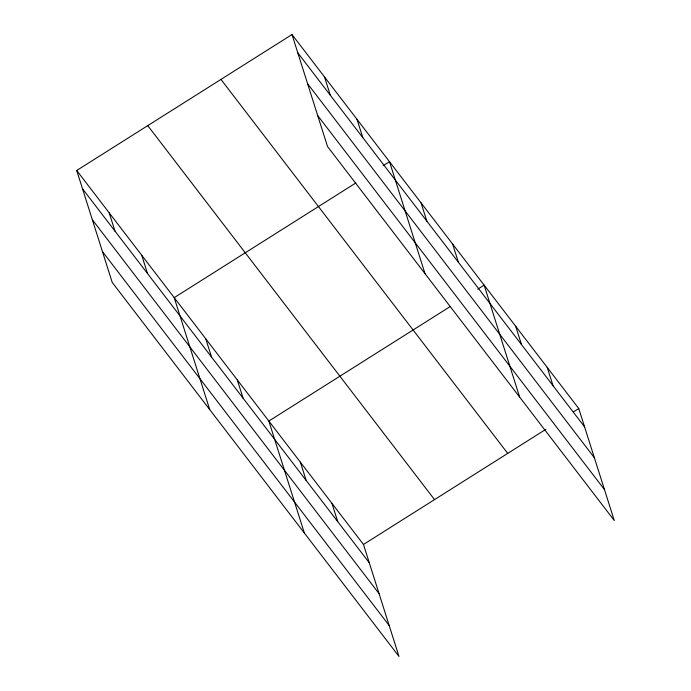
<?xml version="1.0" encoding="UTF-8"?>
<svg xmlns="http://www.w3.org/2000/svg" width="691" height="691" viewBox="0 0 691 691"><rect width="100%" height="100%" fill="white"/><g stroke="black" fill="none" stroke-linecap="round" stroke-linejoin="round"><path stroke-width="1.04" d="M76.718 170.478L363.475 544.473L398.992 656.45L112.236 282.455L76.718 170.478L292.008 34.55L578.764 408.545L614.282 520.522L327.525 146.527L292.008 34.55M355.805 182.985L174.21 297.64L209.736 409.616M383.125 165.736L389.508 161.711L425.025 273.679M450.437 306.407L268.842 421.061L304.36 533.029M477.757 289.149L484.132 285.124L519.658 397.1M363.475 544.473L545.976 429.249M573.297 411.991L578.764 408.545M297.812 52.853L584.569 426.848M307.616 83.766L594.381 457.753M317.722 115.613L604.478 489.608M220.956 79.405L507.721 453.4M147.762 125.624L434.518 499.619M82.523 188.781L369.279 562.776M92.326 219.695L379.083 593.69M102.432 251.541L389.188 625.536M547.22 367.405L553.025 385.708M515.676 326.264L521.48 344.567M452.588 243.983L458.401 262.286M421.044 202.843L426.857 221.146M357.005 119.318L362.81 137.621M324.502 76.934L330.315 95.237M331.93 503.333L337.735 521.636M300.386 462.193L306.191 480.495M237.298 379.92L243.102 398.223M205.754 338.78L211.558 357.083M141.715 255.255L147.52 273.558M109.213 212.871L115.017 231.174"/></g></svg>
